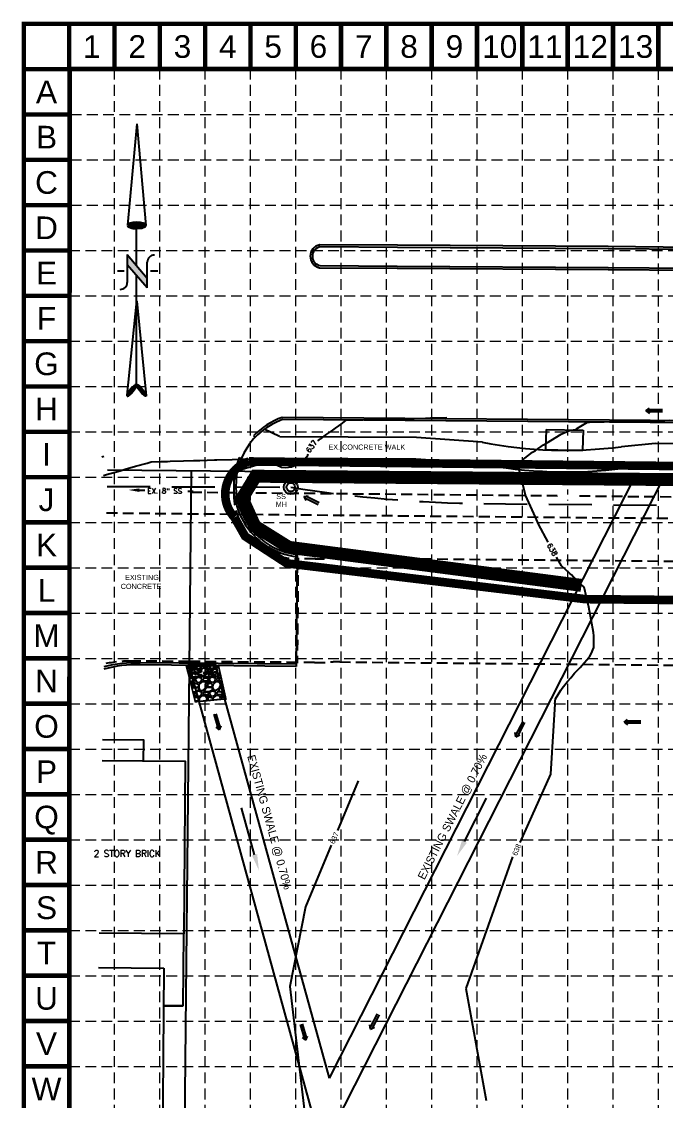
# Model space of a CAD drawing. Header units: feet. Extents: x 5061 to 5734, y 4682 to 5103.
# Drawn here: x 5060.7 to 5209.9, y 4853.1 to 5103 of the extents above; entities that cross this region are included whole.
import ezdxf
from ezdxf.enums import TextEntityAlignment as Align

# ---------------------------------------------------------------- set-up
doc = ezdxf.new("R2010")
doc.units = ezdxf.units.FT
doc.header["$LTSCALE"] = 20
doc.header["$MEASUREMENT"] = 0
for name, pattern in [('ACAD_ISO02W100', [15, 12, -3]), ('DASHDOT2', [0.5, 0.25, -0.125, 0, -0.125]), ('DASHED', [0.75, 0.5, -0.25]), ('HIDDEN', [0.1875, 0.125, -0.0625]), ('PHANTOM', [1.4375, 1, -0.0625, 0.125, -0.0625, 0.125, -0.0625])]:
    doc.linetypes.add(name, pattern=pattern)
for name, color, linetype in [('BASE', 7, 'Continuous'), ('E-BLDG', 5, 'Continuous'), ('E-BLDG-TXT', 3, 'Continuous'), ('E-BOUNDARY', 4, 'PHANTOM'), ('E-ESMT', 2, 'HIDDEN'), ('E-FENCE', 1, 'Continuous'), ('E-PVMT', 2, 'Continuous'), ('E-SANI', 14, 'DASHED'), ('EC', 35, 'Continuous'), ('GRID', 254, 'HIDDEN'), ('LEGEND', 7, 'Continuous'), ('LIMITS OF DISTURBANCE', 1, 'HIDDEN'), ('NARROW', 7, 'Continuous'), ('P-EROSION', 4, 'DASHDOT2'), ('P-ESMT', 2, 'HIDDEN'), ('P-FLOW-ARROWS', 250, 'Continuous'), ('P-SANI', 14, 'DASHED'), ('P-UTIL', 2, 'Continuous'), ('PC', 35, 'Continuous')]:
    doc.layers.add(name, color=color, linetype=linetype)
doc.styles.add('Bldg-Txt-.20', font='simplex.shx', dxfattribs={"height": 0.3125})
doc.styles.add('Contour-Txt', font='simplex.shx')
doc.styles.add('Imp-Txt-.20', font='simplex.shx', dxfattribs={"height": 0.25})
doc.styles.get("Standard").update_dxf_attribs({"font": 'ARIAL.TTF'})
doc.styles.add('TEXTM', font='arch-1.shx')
doc.styles.add('TEXTS', font='arch-1.shx')

# ---------------------------------------------------------------- blocks, each defined once
blk = doc.blocks.new('df')
for p, q in [((0.001, 0.013), (0.177, 0.013)), ((0.194, 0.001), (0.153, 0.031)), ((0.194, 0.001), (0.153, -0.029)), ((0.001, -0.012), (0.177, -0.012))]:
    blk.add_line(p, q)
blk = doc.blocks.new('North Arrow')
at = {"layer": 'NARROW'}
for p, q in [((32.43, 3.06), (32.43, 4.63)), ((0, 0), (22.36, 2)), ((0, 0), (22.33, -2.02)), ((28.77, -2.09), (34.02, 2.32)), ((36.18, 2.33), (30.46, 2.33)), ((36.16, 2.32), (31.04, -2.09)), ((39.1, 0.01), (59.96, 2.11)), ((31.2, -0.05), (21.66, -0.05)), ((21.66, -0.05), (21.66, -0.05)), ((28.77, -2.09), (34.95, -2.09)), ((57.45, -0.05), (33.41, -0.05)), ((59.83, -2.14), (39.04, -0.01)), ((57.69, -0.03), (57.77, -0.01)), ((57.77, -0.05), (57.69, -0.03)), ((32.43, -4.26), (32.43, -2.8))]:
    blk.add_line(p, q, dxfattribs=at)
blk.add_lwpolyline([(22.36, -2.03), (22.59, -1.93, 0.091577), (22.87, -1.44, 0.048306), (23.03, -0.75), (23.07, -0.01), (23.01, 0.82, 0.048306), (22.87, 1.42, 0.091577), (22.59, 1.91), (22.36, 2.01), (22.14, 1.91, 0.091577), (21.86, 1.42, 0.048306), (21.72, 0.82), (21.66, -0.01), (21.72, -0.83, 0.048306), (21.86, -1.44, 0.091577), (22.14, -1.93)], format="xyb", close=True, dxfattribs=at)
for points in [[(57.46, -0.03), (57.44, 0.08, -0.066818), (57.67, 0.47, -0.03073), (58.01, 0.84), (58.52, 1.29), (59.07, 1.7, -0.03073), (59.5, 1.95, -0.066818), (59.93, 2.1), (60.04, 2.06)], [(60.04, 2.06), (60.05, 1.95, -0.066818), (59.82, 1.56, -0.03073), (59.43, 1.14), (58.97, 0.74), (58.42, 0.33, -0.03073), (57.99, 0.08, -0.036692), (57.76, -0.02)], [(57.46, -0.04), (57.44, -0.15, 0.066818), (57.67, -0.54, 0.03073), (58.01, -0.9), (58.52, -1.36), (59.07, -1.77, 0.03073), (59.5, -2.02, 0.066818), (59.93, -2.17), (60.04, -2.13)], [(60.04, -2.13), (60.05, -2.01, 0.066818), (59.82, -1.63, 0.03073), (59.43, -1.2), (58.97, -0.8), (58.42, -0.4, 0.03073), (57.99, -0.15, 0.036692), (57.76, -0.05)]]:
    blk.add_lwpolyline(points, format="xyb", dxfattribs=at)
for centre, start, end in [((30.46, 3.86), 178.8769, 270), ((34.95, -3.62), 358.8769, 90)]:
    blk.add_arc(centre, 1.53, start, end, dxfattribs=at)
for points in [[(23.03, -0.76), (21.67, -0.05), (23.07, -0.05), (21.72, 0.82)], [(23.07, -0.05), (21.72, 0.82), (23.02, 0.75), (21.85, 1.42)], [(23.02, 0.75), (21.85, 1.42), (22.87, 1.44), (22.14, 1.91)], [(22.87, 1.44), (22.14, 1.91), (22.59, 1.91), (22.36, 2)], [(31.05, -2.09), (36.15, 2.36), (28.75, -2.06), (34.01, 2.36)], [(57.44, 0.08), (57.7, -0.01), (57.5, 0.21), (57.77, -0.01)], [(57.45, -0.04), (57.69, -0.02), (57.44, 0.08), (57.7, -0.01)], [(57.5, 0.21), (57.77, -0.01), (57.6, 0.39), (57.94, 0.06)], [(57.6, 0.39), (57.94, 0.06), (57.68, 0.5), (58.07, 0.13)], [(57.68, 0.5), (58.07, 0.13), (57.84, 0.66), (58.29, 0.26)], [(57.84, 0.66), (58.29, 0.26), (58.03, 0.86), (58.52, 0.41)], [(58.03, 0.86), (58.52, 0.41), (58.26, 1.07), (58.73, 0.57)], [(58.26, 1.07), (58.73, 0.57), (58.52, 1.3), (59.05, 0.81)], [(58.52, 1.3), (59.05, 0.81), (58.7, 1.42), (59.26, 0.99)], [(59.26, 1), (58.69, 1.42), (59.45, 1.15), (59, 1.65)], [(59.45, 1.15), (59, 1.65), (59.62, 1.34), (59.28, 1.82)], [(59.62, 1.34), (59.28, 1.82), (59.81, 1.55), (59.49, 1.95)], [(59.81, 1.55), (59.49, 1.95), (59.93, 1.73), (59.69, 2.04)], [(59.93, 1.73), (59.69, 2.04), (60.05, 1.94), (59.93, 2.1)], [(60.05, 1.94), (59.93, 2.1), (60.04, 2.06)], [(22.87, -1.44), (21.72, -0.87), (23.03, -0.76), (21.67, -0.05)], [(22.58, -1.93), (21.86, -1.45), (22.87, -1.44), (21.72, -0.87)], [(22.36, -2.01), (22.14, -1.93), (22.58, -1.93), (21.86, -1.45)], [(57.44, -0.14), (57.69, -0.02), (57.45, -0.04), (57.69, -0.02)], [(57.46, -0.19), (57.7, -0.03), (57.44, -0.14), (57.69, -0.02)], [(57.53, -0.33), (57.76, -0.05), (57.46, -0.19), (57.7, -0.03)], [(57.63, -0.48), (57.9, -0.1), (57.53, -0.33), (57.76, -0.05)], [(57.78, -0.66), (58.09, -0.2), (57.63, -0.48), (57.9, -0.1)], [(57.97, -0.87), (58.34, -0.35), (57.78, -0.66), (58.09, -0.2)], [(58.24, -1.11), (58.61, -0.54), (57.97, -0.87), (58.34, -0.35)], [(58.61, -1.43), (58.93, -0.77), (58.24, -1.11), (58.61, -0.54)], [(58.91, -1.64), (59.2, -1), (58.61, -1.43), (58.93, -0.77)], [(59.12, -1.79), (59.57, -1.36), (58.92, -1.65), (59.2, -1.01)], [(59.35, -1.93), (59.81, -1.62), (59.12, -1.79), (59.57, -1.36)], [(59.54, -1.32), (59.41, -1.18), (59.21, -1.01)], [(59.58, -2.05), (59.93, -1.79), (59.35, -1.93), (59.81, -1.62)], [(59.78, -2.13), (60.05, -2.01), (59.58, -2.05), (59.93, -1.79)], [(59.92, -2.17), (60.04, -2.13), (59.78, -2.13), (60.05, -2.01)]]:
    blk.add_solid(points, dxfattribs=at)

msp = doc.modelspace()

# ---------------------------------------------------------------- hatches: boundary and pattern name
at = {"layer": 'LEGEND', "linetype": 'ACAD_ISO02W100'}
h = msp.add_hatch(dxfattribs=at)
h.set_pattern_fill('GRAVEL', color=240, scale=3.199581, angle=0.6743, style=0)
h.set_pattern_definition([(228.68711, (4872.42775, 4781.46945), (-25.25597453, -29.09547906), [0.43046, -42.6155]), (185.644014, (4872.14357, 4781.14613), (38.35466168, 3.651191775), [0.73868, -73.129383]), (133.184714, (4871.40848, 4781.07348), (32.40776992, -34.81643157), [0.520853, -51.56455]), (267.948014, (4870.17014, 4780.25896), (2.446246446, 64.02484413), [0.672674, -66.594665]), (293.508014, (4870.14605, 4779.58671), (-16.44868877, 38.20402609), [0.65961, -65.301442]), (357.948014, (4870.40916, 4778.98185), (-64.024844134, 2.446246446), [0.672674, -66.594665]), (38.368514, (4871.0814, 4778.95776), (-41.215146167, -32.483078886), [0.889576, -88.067984]), (72.929614, (4871.77886, 4779.50994), (21.56714025, 70.649480586), [0.839852, -83.14534]), (122.103914, (4872.02539, 4780.31279), (-26.08441663, 41.29041614), [0.674952, -66.820283]), (175.91071, (4871.66668, 4780.88453), (35.2306113, -2.78512717), [0.77056, -37.757497]), (223.071714, (4870.89808, 4780.93948), (-37.978131694, -35.644788657), [0.996503, -98.65388]), (139.48841, (4873.33788, 4780.26424), (-22.6214553, 18.93256272), [0.34012, -33.67189]), (172.143514, (4873.0793, 4780.48518), (41.66697725, -5.90922906), [0.647074, -64.060446]), (225.6743, (4872.4383, 4780.5736), (0.037655, -3.19936), [0.452488, -4.0724]), (203.87291, (4872.20982, 4780.95492), (15.92148615, 6.5869981), [0.243674, -24.12361]), (292.47571, (4871.987, 4780.8563), (-3.3123242, 9.5604241), [0.344604, -16.885667]), (31.63811, (4872.11874, 4780.5379), (9.5227618, 6.5116917), [0.5597, -18.096904]), (162.2394, (4872.5953, 4780.8315), (6.436375, -3.1240443), [0.404718, -9.713246]), (17.063814, (4870.13137, 4780.83446), (31.88063644, 9.97460512), [0.566966, -56.129754]), (71.020514, (4870.67338, 4781.00083), (-12.38321726, -35.34358028), [0.475653, -47.08954]), (293.87291, (4872.5877, 4781.47134), (-6.5869981, 15.92148615), [0.487344, -23.87994]), (344.284814, (4872.78495, 4781.02569), (-32.10656596, 9.22150473), [0.566966, -56.129754]), (340.11831, (4870.1547, 4778.85086), (-16.07211285, 6.2104309), [0.546744, -26.79049]), (295.44941, (4870.66887, 4778.66493), (-16.41097734, 35.00468977), [0.45811, -45.352918]), (67.47571, (4872.65737, 4778.27235), (6.210448, 16.0721063), [0.487344, -23.87994]), (18.028314, (4872.84406, 4778.72252), (-41.44105904, -13.2869353), [0.53635, -53.098403]), (70.11831, (4871.0897, 4778.2539), (-6.2104309, -16.07211285), [0.273372, -27.06386]), (101.98421, (4872.4654, 4778.2701), (-3.3499719, 12.7597852), [0.163147, -16.151578]), (166.6381, (4872.4315, 4778.4297), (9.635735, -3.0863881), [0.65961, -12.5326]), (186.683314, (4871.78978, 4778.58212), (31.95593838, 3.57590733), [0.61128, -60.51663]), (304.3644, (4872.1221, 4780.2499), (-3.2746737, 6.3610624), [0.46145, -11.074803]), (353.831514, (4872.38259, 4779.86902), (54.464418373, -5.75860926), [0.805635, -79.757757]), (61.61971, (4873.18356, 4779.78245), (-12.53385266, -22.5461372), [0.329416, -32.612286]), (90.6743, (4873.34, 4780.0723), (-3.237014, 3.161704), [0.191975, -3.007606]), (120.93071, (4871.72466, 4778.67735), (13.06100648, -22.24490392), [0.4445, -44.0055]), (48.68711, (4871.49618, 4779.05864), (25.25597453, 29.09547906), [0.860918, -42.185042]), (0.6743, (4872.0645, 4779.7053), (3.161704, 3.237014), [0.83189, -2.36769]), (325.979114, (4872.89637, 4779.71508), (-32.2571612, 22.01899357), [0.5059, -50.083918]), (254.72891, (4873.31568, 4779.43203), (-3.048739, -12.8350931), [0.465865, -22.827436]), (208.320314, (4873.19298, 4778.98262), (-60.4112651, -32.70906389), [0.75851, -75.092483]), (176.100414, (4872.52525, 4778.62278), (-41.629329015, 2.70982762), [0.802452, -79.442633])])
h.paths.add_polyline_path([(5100.97, 4945.47), (5108.04, 4946.16), (5106.32, 4953.87), (5098.9, 4953.66)])

# ---------------------------------------------------------------- linework, layer by layer
at = {"layer": 'BASE', "const_width": 1.05}
for points in [[(5071.73, 5092.02), (5071.73, 5102.52)], [(5082.23, 5092.02), (5082.23, 5102.52)], [(5092.73, 5092.02), (5092.73, 5102.52)], [(5103.23, 5092.02), (5103.23, 5102.52)], [(5113.73, 5092.02), (5113.73, 5102.52)], [(5124.23, 5092.02), (5124.23, 5102.52)], [(5134.73, 5092.02), (5134.73, 5102.52)], [(5145.23, 5092.02), (5145.23, 5102.52)], [(5155.73, 5092.02), (5155.73, 5102.52)], [(5166.23, 5092.02), (5166.23, 5102.52)], [(5176.73, 5092.02), (5176.73, 5102.52)], [(5187.23, 5092.02), (5187.23, 5102.52)], [(5197.73, 5092.02), (5197.73, 5102.52)], [(5208.23, 5092.02), (5208.23, 5102.52)], [(5071.73, 5092.02), (5061.23, 5092.02)], [(5071.73, 5081.52), (5061.23, 5081.52)], [(5071.73, 5071.02), (5061.23, 5071.02)], [(5071.73, 5060.52), (5061.23, 5060.52)], [(5071.73, 5050.02), (5061.23, 5050.02)], [(5071.73, 5039.52), (5061.23, 5039.52)], [(5071.73, 5029.02), (5061.23, 5029.02)], [(5071.73, 5018.52), (5061.23, 5018.52)], [(5071.73, 5008.02), (5061.23, 5008.02)], [(5071.73, 4997.52), (5061.23, 4997.52)], [(5071.73, 4987.02), (5071.73, 4997.52)], [(5071.73, 4987.02), (5061.23, 4987.02)], [(5071.73, 4976.52), (5061.23, 4976.52)], [(5071.73, 4966.02), (5061.23, 4966.02)], [(5071.73, 4955.52), (5061.23, 4955.52)], [(5071.73, 4945.02), (5061.23, 4945.02)], [(5071.73, 4934.52), (5061.23, 4934.52)], [(5071.73, 4924.02), (5061.23, 4924.02)], [(5071.73, 4913.52), (5061.23, 4913.52)], [(5071.73, 4903.02), (5061.23, 4903.02)], [(5071.73, 4892.52), (5061.23, 4892.52)], [(5071.73, 4882.02), (5061.23, 4882.02)], [(5071.73, 4871.52), (5061.23, 4871.52)], [(5071.73, 4861.02), (5061.23, 4861.02)]]:
    msp.add_lwpolyline(points, dxfattribs=at)
at = {"layer": 'E-BLDG', "color": 253}
for points, elevation in [([(5079.38, 4931.87), (5098.59, 4931.72), (5098.27, 4891.72)], 637.39), ([(5098.27, 4891.72), (5078.67, 4891.88)], 637.39), ([(5093.7, 4883.76), (5092.97, 4792.16), (5076.9, 4792.29)], 636.53), ([(5078.53, 4883.88), (5093.7, 4883.76)], 636.53)]:
    msp.add_lwpolyline(points, dxfattribs=dict(at, elevation=elevation))
at = {"layer": 'E-BOUNDARY', "color": 7, "linetype": 'Continuous'}
for p, q in [((5080.58, 4999.22), (5395.92, 4996.19)), ((5100, 4999.04), (5098.01, 4801.99))]:
    msp.add_line(p, q, dxfattribs=at)
at = {"layer": 'E-ESMT', "color": 253}
for p, q in [((5109.86, 4998.94), (5109.89, 4993.5)), ((5080.41, 4989.23), (5684.55, 4983.41)), ((5124.77, 4978.59), (5124.56, 4954.59)), ((5099.55, 4954.8), (5086.46, 4954.91)), ((5124.56, 4954.59), (5099.55, 4954.8))]:
    msp.add_line(p, q, dxfattribs=at)
for centre, radius, start, end in [((5124.89, 4993.59), 15, 180.3147, 269.5081), ((5086.2, 4924.91), 30, 89.5081, 102.3558)]:
    msp.add_arc(centre, radius, start, end, dxfattribs=at)
at = {"layer": 'E-FENCE', "color": 7}
for p, q in [((5098.14, 4875.04), (5098.27, 4891.72)), ((5098.14, 4875.04, 637.77), (5098.27, 4891.72, 637.39)), ((5093.63, 4875.07), (5098.14, 4875.04)), ((5098.14, 4875.04, 637.77), (5093.63, 4875.07, 636.53))]:
    msp.add_line(p, q, dxfattribs=at)
at = {"layer": 'E-PVMT', "color": 7}
for p, q in [((5297.87, 5009.94), (5121.11, 5011.33)), ((5120.46, 5006.94), (5116.94, 5008.6)), ((5297.87, 5009.44), (5121.19, 5010.83)), ((5182.23, 5008.57, 638.22), (5182.12, 5003.93, 638.22)), ((5182.23, 5008.57, 638.22), (5190.8, 5008.36, 638.32)), ((5114.43, 5007.05), (5114.79, 5006.71)), ((5152.22, 5006.69), (5120.55, 5006.85)), ((5167.46, 5005.63), (5152.22, 5006.69)), ((5190.8, 5008.36, 638.32), (5190.69, 5003.71, 638.32)), ((5182.12, 5003.93, 638.22), (5190.69, 5003.71, 638.32)), ((5199.73, 5004.58), (5207.48, 5005.39)), ((5207.48, 5005.39), (5406.29, 5003.99)), ((5079.29, 5002.21), (5079.76, 5002.37)), ((5120.53, 5001.85), (5110.71, 4999)), ((5111.15, 5002.03), (5111.61, 5001.84)), ((5152.04, 5001.69), (5120.53, 5001.85)), ((5166.79, 5000.66), (5152.04, 5001.69)), ((5200.25, 4999.61), (5207.73, 5000.39)), ((5207.73, 5000.39), (5406.26, 4998.99)), ((5124.54, 4979.56), (5124.35, 4953.66)), ((5124.35, 4954.16), (5088.18, 4954.51)), ((5124.35, 4953.66), (5088.18, 4954.01))]:
    msp.add_line(p, q, dxfattribs=at)
for points in [[(5336.32, 5059.64, 0.021456), (5301.03, 5058.56), (5274.42, 5054.89, -0.04035), (5215.72, 5050.72), (5196.62, 5050.91), (5147.78, 5051.22), (5129.78, 5051.33, 0.823697), (5129.75, 5046.03), (5147.75, 5045.92), (5147.75, 5045.92)], [(5336.32, 5059.14, 0.021454), (5301.09, 5058.06), (5274.49, 5054.39, -0.040348), (5215.72, 5050.22), (5196.62, 5050.41), (5147.78, 5050.72), (5129.83, 5050.83, 0.80634), (5129.81, 5046.53), (5147.75, 5046.42)], [(5147.75, 5046.42), (5196.58, 5046.11), (5215.68, 5045.93, 0.040325), (5275.11, 5050.14, -0.037715), (5336.37, 5054.8, -0.037715)], [(5147.75, 5045.92), (5196.58, 5045.61), (5215.67, 5045.43, 0.040325), (5275.18, 5049.64, -0.037718), (5336.38, 5054.3, -0.037718)]]:
    msp.add_lwpolyline(points, format="xyb", dxfattribs=at)
msp.add_lwpolyline([(5088.98, 4931.58), (5089.03, 4936.58), (5079.47, 4936.68)], dxfattribs=at)
for centre, radius, start, end in [((5126.49, 4995.59), 16.64, 108.8711, 136.4525), ((5126.49, 4995.59), 16.14, 109.171, 263.0586), ((5186.72, 5102.07), 98.35, 258.7026, 277.5194), ((5126.49, 4995.59), 16.64, 157.206, 263.0586), ((5186.72, 5102.07), 103.35, 258.8813, 277.5194), ((5087.22, 4925.64), 28.39, 88.0947, 105.231), ((5087.22, 4925.64), 28.89, 88.0947, 104.9421)]:
    msp.add_arc(centre, radius, start, end, dxfattribs=at)
at = {"layer": 'E-SANI'}
msp.add_line((5080.51, 4995.36), (5123.07, 4995.18), dxfattribs=at)
at = {"layer": 'E-SANI', "color": 7}
for p, q in [((5087.99, 4994.49), (5089.27, 4994.47)), ((5099.23, 4994.28), (5100.46, 4994.26))]:
    msp.add_line(p, q, dxfattribs=at)
msp.add_solid([(5087.98, 4994.08), (5085.49, 4994.54), (5088, 4994.91)], dxfattribs=at)
at = {"layer": 'EC', "color": 35}
for p, q in [((5143.81, 5010.91, 637), (5146.27, 5010.98, 637)), ((5146.27, 5010.98, 637), (5147.75, 5011.02, 637)), ((5147.75, 5011.02, 637), (5148.96, 5011.05, 637)), ((5148.96, 5011.05, 637), (5151.52, 5011.12, 637)), ((5151.52, 5011.12, 637), (5151.64, 5011.12, 637)), ((5151.64, 5011.12, 637), (5151.7, 5011.12, 637)), ((5151.7, 5011.12, 637), (5154.25, 5011.19, 637)), ((5154.25, 5011.19, 637), (5155.47, 5011.23, 637)), ((5155.47, 5011.23, 637), (5156.86, 5011.26, 637)), ((5156.86, 5011.26, 637), (5159.25, 5011.33, 637)), ((5132.8, 5008.41, 637), (5133.46, 5008.87, 637)), ((5133.46, 5008.87, 637), (5134.2, 5009.4, 637)), ((5134.2, 5009.4, 637), (5134.73, 5009.77, 637)), ((5134.73, 5009.77, 637), (5135.41, 5010.35, 637)), ((5135.41, 5010.35, 637), (5135.91, 5010.7, 637)), ((5135.91, 5010.7, 637), (5138.22, 5010.76, 637)), ((5138.22, 5010.76, 637), (5139.86, 5010.8, 637)), ((5139.86, 5010.8, 637), (5140.9, 5010.83, 637)), ((5140.9, 5010.83, 637), (5143.13, 5010.89, 637)), ((5143.13, 5010.89, 637), (5143.59, 5010.9, 637)), ((5143.59, 5010.9, 637), (5143.81, 5010.91, 637)), ((5187.95, 5008.39, 638), (5189.03, 5008.55, 638)), ((5189.03, 5008.55, 638), (5189.13, 5008.55, 638)), ((5189.13, 5008.55, 638), (5189.29, 5008.67, 638)), ((5189.29, 5008.67, 638), (5189.91, 5009.05, 638)), ((5189.91, 5009.05, 638), (5191.79, 5010.26, 638)), ((5191.79, 5010.26, 638), (5192.27, 5010.28, 638)), ((5192.27, 5010.28, 638), (5193.28, 5010.3, 638)), ((5193.28, 5010.3, 638), (5194.92, 5010.34, 638)), ((5194.92, 5010.34, 638), (5195.7, 5010.36, 638)), ((5195.7, 5010.36, 638), (5197.57, 5010.4, 638)), ((5197.57, 5010.4, 638), (5199.61, 5010.45, 638)), ((5199.61, 5010.45, 638), (5200.22, 5010.47, 638)), ((5200.22, 5010.47, 638), (5201.51, 5010.5, 638)), ((5201.51, 5010.5, 638), (5202.87, 5010.53, 638)), ((5202.87, 5010.53, 638), (5203.52, 5010.55, 638)), ((5203.52, 5010.55, 638), (5205.52, 5010.6, 638)), ((5205.52, 5010.6, 638), (5207.47, 5010.63, 638)), ((5207.47, 5010.63, 638), (5208.2, 5010.64, 638)), ((5208.2, 5010.64, 638), (5209.7, 5010.67, 638)), ((5209.7, 5010.67, 638), (5210.89, 5010.69, 638)), ((5129.38, 5005.93, 637), (5129.98, 5006.39, 637)), ((5129.98, 5006.39, 637), (5130.03, 5006.43, 637)), ((5130.03, 5006.43, 637), (5130.11, 5006.48, 637)), ((5130.11, 5006.48, 637), (5131.4, 5007.43, 637)), ((5131.4, 5007.43, 637), (5132.36, 5008.1, 637)), ((5132.36, 5008.1, 637), (5132.8, 5008.41, 637)), ((5182.73, 5005.61, 638), (5184.3, 5006.61, 638)), ((5184.3, 5006.61, 638), (5185.72, 5007.49, 638)), ((5185.72, 5007.49, 638), (5186.41, 5007.76, 638)), ((5186.41, 5007.76, 638), (5187.66, 5008.29, 638)), ((5187.66, 5008.29, 638), (5187.83, 5008.38, 638)), ((5187.83, 5008.38, 638), (5187.95, 5008.39, 638)), ((5179.11, 5003.31, 638), (5179.75, 5003.71, 638)), ((5179.75, 5003.71, 638), (5181.66, 5004.96, 638)), ((5181.66, 5004.96, 638), (5182.73, 5005.61, 638)), ((5089.8, 5000.78, 637), (5090.73, 5001.04, 637)), ((5090.73, 5001.04, 637), (5093.01, 5001.11, 637)), ((5093.01, 5001.11, 637), (5094.49, 5001.16, 637)), ((5094.49, 5001.16, 637), (5095.13, 5001.18, 637)), ((5095.13, 5001.18, 637), (5098.24, 5001.28, 637)), ((5098.24, 5001.28, 637), (5100.52, 5001.35, 637)), ((5100.52, 5001.35, 637), (5102, 5001.39, 637)), ((5102, 5001.39, 637), (5105.4, 5001.5, 637)), ((5105.4, 5001.5, 637), (5105.76, 5001.51, 637)), ((5105.76, 5001.51, 637), (5105.92, 5001.52, 637)), ((5105.92, 5001.52, 637), (5109.52, 5001.63, 637)), ((5109.52, 5001.63, 637), (5111.31, 5001.68, 637)), ((5111.31, 5001.68, 637), (5112.05, 5001.68, 637)), ((5112.05, 5001.68, 637), (5112.84, 5001.66, 637)), ((5112.84, 5001.66, 637), (5113.57, 5001.66, 637)), ((5113.57, 5001.66, 637), (5114.36, 5001.63, 637)), ((5114.36, 5001.63, 637), (5115.06, 5001.64, 637)), ((5115.06, 5001.64, 637), (5115.88, 5001.6, 637)), ((5115.88, 5001.6, 637), (5116.51, 5001.6, 637)), ((5116.51, 5001.6, 637), (5117.4, 5001.54, 637)), ((5117.4, 5001.54, 637), (5117.86, 5001.53, 637)), ((5117.86, 5001.53, 637), (5118.7, 5001.38, 637)), ((5118.7, 5001.38, 637), (5118.84, 5001.36, 637)), ((5118.84, 5001.36, 637), (5118.86, 5001.31, 637)), ((5118.86, 5001.31, 637), (5118.92, 5001.23, 637)), ((5118.92, 5001.23, 637), (5119.75, 5000.39, 637)), ((5125.43, 5000.92, 637), (5126.51, 5001.79, 637)), ((5126.51, 5001.79, 637), (5126.75, 5002.1, 637)), ((5126.75, 5002.1, 637), (5127.04, 5002.63, 637)), ((5127.04, 5002.63, 637), (5127.1, 5002.82, 637)), ((5127.1, 5002.82, 637), (5127.1, 5002.82, 637)), ((5175.84, 4999.82, 638), (5176.85, 5001.45, 638)), ((5176.85, 5001.45, 638), (5176.94, 5001.61, 638)), ((5176.94, 5001.61, 638), (5177.29, 5001.88, 638)), ((5177.29, 5001.88, 638), (5179.11, 5003.31, 638)), ((5080.4, 4998.12, 637), (5083.51, 4999, 637)), ((5083.51, 4999, 637), (5084.74, 4999.35, 637)), ((5084.74, 4999.35, 637), (5087.12, 5000.02, 637)), ((5087.12, 5000.02, 637), (5089.8, 5000.78, 637)), ((5119.75, 5000.39, 637), (5120.9, 4999.79, 637)), ((5120.9, 4999.79, 637), (5121.95, 4999.77, 637)), ((5121.95, 4999.77, 637), (5123.25, 4999.88, 637)), ((5123.25, 4999.88, 637), (5124.69, 5000.55, 637)), ((5124.69, 5000.55, 637), (5125.43, 5000.92, 637)), ((5176.89, 4995.6, 638), (5175.84, 4999.82, 638)), ((5079.69, 4997.92, 637), (5079.89, 4997.98, 637)), ((5079.89, 4997.98, 637), (5080.4, 4998.12, 637)), ((5177.43, 4993.3, 638), (5176.89, 4995.6, 638)), ((5179.76, 4988.24, 638), (5177.43, 4993.3, 638)), ((5180.48, 4986.64, 638), (5179.76, 4988.24, 638)), ((5182.67, 4982.43, 638), (5180.48, 4986.64, 638)), ((5185.81, 4976.99, 638), (5184.66, 4979, 638)), ((5186.64, 4976.22, 638), (5185.81, 4976.99, 638)), ((5187.74, 4975.18, 638), (5186.64, 4976.22, 638)), ((5188.13, 4974.87, 638), (5187.74, 4975.18, 638)), ((5189.13, 4973.69, 638), (5188.13, 4974.87, 638)), ((5189.47, 4973.18, 638), (5189.13, 4973.69, 638)), ((5190.27, 4972.72, 638), (5189.47, 4973.18, 638)), ((5190.41, 4972.56, 638), (5190.27, 4972.72, 638)), ((5191.01, 4971.99, 638), (5190.41, 4972.56, 638)), ((5192.13, 4967.38, 638), (5191.01, 4971.99, 638)), ((5193.18, 4961.53, 638), (5192.13, 4967.38, 638)), ((5193.27, 4960.78, 638), (5193.18, 4961.53, 638)), ((5193.27, 4960.61, 638), (5193.27, 4960.78, 638)), ((5193.31, 4958.21, 638), (5193.27, 4960.61, 638)), ((5192.28, 4955.89, 638), (5192.64, 4956.58, 638)), ((5192.64, 4956.58, 638), (5193.3, 4958.01, 638)), ((5193.3, 4958.01, 638), (5193.31, 4958.21, 638)), ((5190.16, 4953.39, 638), (5190.58, 4953.97, 638)), ((5190.58, 4953.97, 638), (5192.23, 4955.79, 638)), ((5192.23, 4955.79, 638), (5192.28, 4955.89, 638)), ((5187.16, 4950.15, 638), (5187.97, 4951, 638)), ((5187.97, 4951, 638), (5188.83, 4952.07, 638)), ((5188.83, 4952.07, 638), (5190.16, 4953.39, 638)), ((5185.67, 4948.17, 638), (5185.99, 4948.6, 638)), ((5185.99, 4948.6, 638), (5187.16, 4950.15, 638)), ((5184.23, 4945.01, 638), (5184.4, 4946.19, 638)), ((5184.4, 4946.19, 638), (5185.67, 4948.17, 638)), ((5184.23, 4945.01, 638), (5183.26, 4928.69, 638)), ((5183.26, 4928.69, 638), (5176.16, 4912.87, 638)), ((5138.72, 4927.17, 637), (5133.87, 4915.62, 637)), ((5132.44, 4912.22, 637), (5126.45, 4897.95, 637)), ((5174.47, 4909.58, 638), (5163.63, 4879.05, 638)), ((5126.45, 4897.95, 637), (5122.88, 4879.48, 637)), ((5122.88, 4879.48, 637), (5126.67, 4847.06, 637)), ((5163.63, 4879.05, 638), (5168.37, 4853.1, 638))]:
    msp.add_line(p, q, dxfattribs=at)
at = {"layer": 'EC', "color": 5}
for p, q in [((5128.02, 4850.37), (5099.44, 4954.26)), ((5100.27, 4951.25), (5099.44, 4954.26)), ((5099.44, 4954.26), (5105.54, 4954.2)), ((5100.27, 4951.25), (5099.44, 4954.26)), ((5099.44, 4954.26), (5105.54, 4954.2)), ((5099.51, 4954.05), (5099.63, 4954.26)), ((5099.51, 4954.05), (5099.63, 4954.26)), ((5099.7, 4953.73), (5099.51, 4954.05)), ((5099.7, 4953.73), (5099.51, 4954.05)), ((5099.7, 4953.73), (5100.07, 4953.73)), ((5099.7, 4953.73), (5100.07, 4953.73)), ((5100.07, 4953.73), (5100.26, 4954.05)), ((5100.07, 4953.73), (5100.26, 4954.05)), ((5100.26, 4954.05), (5100.14, 4954.26)), ((5100.26, 4954.05), (5100.14, 4954.26)), ((5100.63, 4953.4), (5100.82, 4953.73)), ((5100.63, 4953.4), (5100.82, 4953.73)), ((5100.82, 4953.73), (5101.2, 4953.73)), ((5100.82, 4953.73), (5101.2, 4953.73)), ((5101.38, 4953.4), (5101.2, 4953.73)), ((5101.38, 4953.4), (5101.2, 4953.73)), ((5101.76, 4954.05), (5101.87, 4954.24)), ((5101.76, 4954.05), (5101.87, 4954.24)), ((5101.95, 4953.73), (5101.76, 4954.05)), ((5101.95, 4953.73), (5101.76, 4954.05)), ((5101.95, 4953.73), (5102.32, 4953.73)), ((5101.95, 4953.73), (5102.32, 4953.73)), ((5102.32, 4953.73), (5102.51, 4954.05)), ((5102.32, 4953.73), (5102.51, 4954.05)), ((5102.51, 4954.05), (5102.4, 4954.23)), ((5102.51, 4954.05), (5102.4, 4954.23)), ((5102.88, 4953.4), (5103.07, 4953.73)), ((5102.88, 4953.4), (5103.07, 4953.73)), ((5103.07, 4953.73), (5103.45, 4953.73)), ((5103.07, 4953.73), (5103.45, 4953.73)), ((5103.63, 4953.4), (5103.45, 4953.73)), ((5103.63, 4953.4), (5103.45, 4953.73)), ((5104.01, 4954.05), (5104.1, 4954.22)), ((5104.01, 4954.05), (5104.1, 4954.22)), ((5104.2, 4953.73), (5104.01, 4954.05)), ((5104.2, 4953.73), (5104.01, 4954.05)), ((5104.2, 4953.73), (5104.57, 4953.73)), ((5104.2, 4953.73), (5104.57, 4953.73)), ((5104.57, 4953.73), (5104.76, 4954.05)), ((5104.57, 4953.73), (5104.76, 4954.05)), ((5104.76, 4954.05), (5104.67, 4954.21)), ((5104.76, 4954.05), (5104.67, 4954.21)), ((5105.13, 4953.4), (5105.32, 4953.73)), ((5105.13, 4953.4), (5105.32, 4953.73)), ((5105.32, 4953.73), (5105.67, 4953.73)), ((5105.32, 4953.73), (5105.67, 4953.73)), ((5132.06, 4858.3), (5105.54, 4954.2)), ((5105.54, 4954.2), (5106.37, 4951.2)), ((5105.54, 4954.2), (5106.37, 4951.2)), ((5099.77, 4953.08), (5100.07, 4953.08)), ((5099.77, 4953.08), (5100.07, 4953.08)), ((5099.95, 4952.43), (5100.07, 4952.43)), ((5099.95, 4952.43), (5100.07, 4952.43)), ((5100.26, 4952.76), (5100.07, 4953.08)), ((5100.26, 4952.76), (5100.07, 4953.08)), ((5100.07, 4952.43), (5100.26, 4952.76)), ((5100.07, 4952.43), (5100.26, 4952.76)), ((5100.26, 4951.46), (5100.17, 4951.61)), ((5100.26, 4951.46), (5100.17, 4951.61)), ((5100.23, 4951.4), (5100.26, 4951.46)), ((5100.23, 4951.4), (5100.26, 4951.46)), ((5106.37, 4951.2), (5100.27, 4951.25)), ((5106.37, 4951.2), (5100.27, 4951.25)), ((5100.82, 4953.08), (5100.63, 4953.4)), ((5100.82, 4953.08), (5100.63, 4953.4)), ((5100.63, 4952.11), (5100.82, 4952.43)), ((5100.63, 4952.11), (5100.82, 4952.43)), ((5100.82, 4951.78), (5100.63, 4952.11)), ((5100.82, 4951.78), (5100.63, 4952.11)), ((5100.82, 4953.08), (5101.2, 4953.08)), ((5100.82, 4953.08), (5101.2, 4953.08)), ((5100.82, 4952.43), (5101.2, 4952.43)), ((5100.82, 4952.43), (5101.2, 4952.43)), ((5100.82, 4951.78), (5101.2, 4951.78)), ((5100.82, 4951.78), (5101.2, 4951.78)), ((5101.2, 4953.08), (5101.38, 4953.4)), ((5101.2, 4953.08), (5101.38, 4953.4)), ((5101.38, 4952.11), (5101.2, 4952.43)), ((5101.38, 4952.11), (5101.2, 4952.43)), ((5101.2, 4951.78), (5101.38, 4952.11)), ((5101.2, 4951.78), (5101.38, 4952.11)), ((5101.76, 4952.76), (5101.95, 4953.08)), ((5101.76, 4952.76), (5101.95, 4953.08)), ((5101.95, 4952.43), (5101.76, 4952.76)), ((5101.95, 4952.43), (5101.76, 4952.76)), ((5101.76, 4951.46), (5101.95, 4951.78)), ((5101.76, 4951.46), (5101.95, 4951.78)), ((5101.88, 4951.24), (5101.76, 4951.46)), ((5101.88, 4951.24), (5101.76, 4951.46)), ((5101.95, 4953.08), (5102.32, 4953.08)), ((5101.95, 4953.08), (5102.32, 4953.08)), ((5101.95, 4952.43), (5102.32, 4952.43)), ((5101.95, 4952.43), (5102.32, 4952.43)), ((5101.95, 4951.78), (5102.32, 4951.78)), ((5101.95, 4951.78), (5102.32, 4951.78)), ((5102.51, 4952.76), (5102.32, 4953.08)), ((5102.51, 4952.76), (5102.32, 4953.08)), ((5102.32, 4952.43), (5102.51, 4952.76)), ((5102.32, 4952.43), (5102.51, 4952.76)), ((5102.51, 4951.46), (5102.32, 4951.78)), ((5102.51, 4951.46), (5102.32, 4951.78)), ((5102.38, 4951.23), (5102.51, 4951.46)), ((5102.38, 4951.23), (5102.51, 4951.46)), ((5103.07, 4953.08), (5102.88, 4953.4)), ((5103.07, 4953.08), (5102.88, 4953.4)), ((5102.88, 4952.11), (5103.07, 4952.43)), ((5102.88, 4952.11), (5103.07, 4952.43)), ((5103.07, 4951.78), (5102.88, 4952.11)), ((5103.07, 4951.78), (5102.88, 4952.11)), ((5103.07, 4953.08), (5103.45, 4953.08)), ((5103.07, 4953.08), (5103.45, 4953.08)), ((5103.07, 4952.43), (5103.45, 4952.43)), ((5103.07, 4952.43), (5103.45, 4952.43)), ((5103.07, 4951.78), (5103.45, 4951.78)), ((5103.07, 4951.78), (5103.45, 4951.78)), ((5103.45, 4953.08), (5103.63, 4953.4)), ((5103.45, 4953.08), (5103.63, 4953.4)), ((5103.63, 4952.11), (5103.45, 4952.43)), ((5103.63, 4952.11), (5103.45, 4952.43)), ((5103.45, 4951.78), (5103.63, 4952.11)), ((5103.45, 4951.78), (5103.63, 4952.11)), ((5104.01, 4952.76), (5104.2, 4953.08)), ((5104.01, 4952.76), (5104.2, 4953.08)), ((5104.2, 4952.43), (5104.01, 4952.76)), ((5104.2, 4952.43), (5104.01, 4952.76)), ((5104.01, 4951.46), (5104.2, 4951.78)), ((5104.01, 4951.46), (5104.2, 4951.78)), ((5104.15, 4951.22), (5104.01, 4951.46)), ((5104.15, 4951.22), (5104.01, 4951.46)), ((5104.2, 4953.08), (5104.57, 4953.08)), ((5104.2, 4953.08), (5104.57, 4953.08)), ((5104.2, 4952.43), (5104.57, 4952.43)), ((5104.2, 4952.43), (5104.57, 4952.43)), ((5104.2, 4951.78), (5104.57, 4951.78)), ((5104.2, 4951.78), (5104.57, 4951.78)), ((5104.76, 4952.76), (5104.57, 4953.08)), ((5104.76, 4952.76), (5104.57, 4953.08)), ((5104.57, 4952.43), (5104.76, 4952.76)), ((5104.57, 4952.43), (5104.76, 4952.76)), ((5104.76, 4951.46), (5104.57, 4951.78)), ((5104.76, 4951.46), (5104.57, 4951.78)), ((5104.62, 4951.21), (5104.76, 4951.46)), ((5104.62, 4951.21), (5104.76, 4951.46)), ((5105.32, 4953.08), (5105.13, 4953.4)), ((5105.32, 4953.08), (5105.13, 4953.4)), ((5105.13, 4952.11), (5105.32, 4952.43)), ((5105.13, 4952.11), (5105.32, 4952.43)), ((5105.32, 4951.78), (5105.13, 4952.11)), ((5105.32, 4951.78), (5105.13, 4952.11)), ((5105.32, 4953.08), (5105.7, 4953.08)), ((5105.32, 4953.08), (5105.7, 4953.08)), ((5105.32, 4952.43), (5105.7, 4952.43)), ((5105.32, 4952.43), (5105.7, 4952.43)), ((5105.32, 4951.78), (5105.7, 4951.78)), ((5105.32, 4951.78), (5105.7, 4951.78)), ((5105.7, 4953.08), (5105.8, 4953.26)), ((5105.7, 4953.08), (5105.8, 4953.26)), ((5105.88, 4952.11), (5105.7, 4952.43)), ((5105.88, 4952.11), (5105.7, 4952.43)), ((5105.7, 4951.78), (5105.88, 4952.11)), ((5105.7, 4951.78), (5105.88, 4952.11)), ((5106.26, 4951.46), (5106.29, 4951.51)), ((5106.26, 4951.46), (5106.29, 4951.51)), ((5106.34, 4951.31), (5106.26, 4951.46)), ((5106.34, 4951.31), (5106.26, 4951.46))]:
    msp.add_line(p, q, dxfattribs=at)
for points in [[(5163.31, 4913.1), (5168.4, 4923.13)], [(5114.69, 4910.02), (5111.69, 4920.87)]]:
    msp.add_lwpolyline(points, dxfattribs=at)
for points in [[(5163.87, 4912.82), (5161.61, 4909.76), (5162.75, 4913.39)], [(5115.29, 4910.19), (5115.69, 4906.41), (5114.09, 4909.86)]]:
    msp.add_solid(points, dxfattribs=at)
at = {"layer": 'GRID', "color": 252, "linetype": 'HIDDEN', "lineweight": 0}
for p, q in [((5082.19, 5092.12), (5082.19, 4724.47)), ((5092.69, 5092.12), (5092.69, 4724.47)), ((5103.19, 5092.12), (5103.19, 4724.47)), ((5113.69, 5092.12), (5113.69, 4724.47)), ((5124.19, 5092.12), (5124.19, 4724.47)), ((5134.69, 5092.12), (5134.69, 4724.47)), ((5145.19, 5092.12), (5145.19, 4724.47)), ((5155.69, 5092.12), (5155.69, 4724.47)), ((5166.19, 5092.12), (5166.19, 4724.47)), ((5176.69, 5092.12), (5176.69, 4724.47)), ((5187.19, 5092.12), (5187.19, 4724.47)), ((5197.69, 5092.12), (5197.69, 4724.47)), ((5208.23, 5092.02), (5208.23, 4724.47)), ((5072.11, 5081.49), (5723.11, 5081.49)), ((5072.11, 5070.99), (5723.11, 5070.99)), ((5072.11, 5060.49), (5723.11, 5060.49)), ((5071.73, 5050.02), (5722.73, 5050.02)), ((5071.73, 5039.52), (5722.73, 5039.52)), ((5071.73, 5029.02), (5722.73, 5029.02)), ((5071.73, 5018.52), (5722.73, 5018.52)), ((5071.73, 5008.02), (5722.73, 5008.02)), ((5071.73, 4997.52), (5722.73, 4997.52)), ((5071.73, 4987.02), (5722.73, 4987.02)), ((5071.73, 4976.52), (5722.73, 4976.52)), ((5071.73, 4966.02), (5722.73, 4966.02)), ((5071.73, 4955.52), (5722.73, 4955.52)), ((5071.73, 4945.02), (5722.73, 4945.02)), ((5071.73, 4934.52), (5722.73, 4934.52)), ((5071.73, 4924.02), (5722.73, 4924.02)), ((5071.73, 4913.52), (5722.73, 4913.52)), ((5071.73, 4903.02), (5722.73, 4903.02)), ((5071.73, 4892.52), (5722.73, 4892.52)), ((5071.73, 4882.02), (5722.73, 4882.02)), ((5071.73, 4871.52), (5722.73, 4871.52)), ((5071.73, 4861.02), (5722.73, 4861.02))]:
    msp.add_line(p, q, dxfattribs=at)
at = {"layer": 'LEGEND', "color": 240, "const_width": 0.4}
msp.add_lwpolyline([(5100.97, 4945.47), (5108.04, 4946.16), (5106.32, 4953.87), (5098.9, 4953.66)], close=True, dxfattribs=at)
at = {"layer": 'P-ESMT', "color": 253}
for p, q in [((5099.94, 4994.04), (5395.87, 4991.19)), ((5128.77, 4978.55), (5124.77, 4978.59)), ((5395.73, 4976.19), (5134.65, 4978.7)), ((5128.56, 4954.55), (5124.56, 4954.59)), ((5134.42, 4954.7), (5395.5, 4952.19))]:
    msp.add_line(p, q, dxfattribs=at)
for centre, radius, start, end in [((5129.02, 5008.55), 30, 269.5081, 273.4864), ((5134.13, 4924.71), 54, 89.4486, 93.4864), ((5129.02, 5008.55), 54, 269.5081, 273.4864), ((5134.13, 4924.71), 30, 89.4486, 93.4864)]:
    msp.add_arc(centre, radius, start, end, dxfattribs=at)
at = {"layer": 'P-SANI'}
msp.add_arc((5170.71, 5291.37), 300, 260.8622, 269.4486, dxfattribs=at)
at = {"layer": 'P-UTIL', "color": 7}
for radius in [1.63, 0.976]:
    msp.add_circle((5123.07, 4995.18, 636.74), radius, dxfattribs=at)

# ---------------------------------------------------------------- block references
at = {"layer": 'BASE', "xscale": 1.049999999999272, "yscale": 1.049999999999272, "zscale": 1.049999999999187, "rotation": 270}
msp.add_blockref('North Arrow', (5087.38, 5079.32), dxfattribs=at)
at = {"layer": 'P-FLOW-ARROWS', "color": 7, "xscale": 20, "yscale": 20, "zscale": 20}
for p, rotation in [((5209.24, 5012.88), 180), ((5129.59, 4991.31), 153.3369413408224), ((5105.48, 4942.66), 286.1347845953184), ((5177.03, 4940.78), 242.4083163078115), ((5204.16, 4940.75), 180), ((5143.31, 4873.09), 242.4083163078115), ((5125.48, 4870.78), 286.1347845953184)]:
    msp.add_blockref('df', p, dxfattribs=dict(at, rotation=rotation))

# ---------------------------------------------------------------- texts
at = {"layer": 'BASE'}
for s, p in [('1', (5076.98, 5097.27)), ('2', (5087.48, 5097.27)), ('3', (5097.98, 5097.27)), ('4', (5108.48, 5097.27)), ('5', (5118.98, 5097.27)), ('6', (5129.48, 5097.27)), ('7', (5139.98, 5097.27)), ('8', (5150.48, 5097.27)), ('9', (5160.98, 5097.27)), ('10', (5171.48, 5097.27)), ('11', (5181.98, 5097.27)), ('12', (5192.48, 5097.27)), ('13', (5202.98, 5097.27)), ('A', (5066.48, 5086.77)), ('B', (5066.48, 5076.27)), ('C', (5066.48, 5065.77)), ('D', (5066.48, 5055.27)), ('E', (5066.48, 5044.77)), ('F', (5066.48, 5034.27)), ('G', (5066.48, 5023.77)), ('H', (5066.48, 5013.27)), ('I', (5066.48, 5002.77)), ('J', (5066.48, 4992.27)), ('K', (5066.48, 4981.77)), ('L', (5066.48, 4971.27)), ('M', (5066.48, 4960.77)), ('N', (5066.48, 4950.27)), ('O', (5066.48, 4939.77)), ('P', (5066.48, 4929.27)), ('Q', (5066.48, 4918.77)), ('R', (5066.48, 4908.27)), ('S', (5066.48, 4897.77)), ('T', (5066.48, 4887.27)), ('U', (5066.48, 4876.77)), ('V', (5066.48, 4866.27)), ('W', (5066.48, 4855.77))]:
    msp.add_text(s, height=5.25, dxfattribs=at).set_placement(p, align=Align.MIDDLE_CENTER)
at = {"layer": 'E-BLDG-TXT', "color": 7, "insert": (5085.18, 4909.56), "char_height": 1.5, "width": 16.1401, "attachment_point": 8, "style": 'Bldg-Txt-.20'}
msp.add_mtext('2 STORY BRICK', dxfattribs=at)
at = {"layer": 'E-PVMT', "color": 7}
for s, p in [('EX. CONCRETE WALK', (5131.79, 5003.87)), ('EXISTING', (5084.68, 4973.68)), ('CONCRETE', (5083.67, 4971.6))]:
    msp.add_text(s, height=1.2, dxfattribs=at).set_placement(p)
at = {"layer": 'E-SANI', "color": 7, "style": 'Imp-Txt-.20'}
msp.add_text('EX. 8" SS', height=1.2, rotation=359.5208, dxfattribs=at).set_placement((5089.84, 4993.75))
at = {"layer": 'EC', "color": 35}
for s, rotation, style, p in [('637', 53.7793, 'Contour-Txt', (5127.87, 5004.64, 637)), ('638', 300.1695, 'Contour-Txt', (5183.67, 4980.72, 638)), ('637', 66.9063, 'TEXTM', (5133.15, 4913.92, 637)), ('638', 67.4739, 'TEXTM', (5175.4, 4911.19, 638))]:
    msp.add_text(s, height=1.2, rotation=rotation, dxfattribs=dict(at, style=style)).set_placement(p, align=Align.MIDDLE_CENTER)
at = {"layer": 'EC', "color": 7, "style": 'TEXTS'}
for rotation, p in [(285.4544, (5112.96, 4932.87, -50)), (63.0651, (5154.05, 4904.1, -50))]:
    msp.add_text('EXISTING SWALE @ 0.70%', height=1.875, rotation=rotation, dxfattribs=at).set_placement(p)
at = {"layer": 'P-UTIL', "color": 7}
for s, p in [('SS', (5119.71, 4992.43, 636.74)), ('MH', (5119.58, 4990.63, 636.74))]:
    msp.add_text(s, height=1.2, dxfattribs=at).set_placement(p)

# ---------------------------------------------------------------- next in the draw order: wipeouts: each hides what was drawn before it
at = {"color": 35}
msp.add_wipeout([(5188.12, 4992.28), (5189.34, 4993.47), (5184.76, 4993.5), (5185.26, 4992.3)], dxfattribs=at).dxf.layer = 'PC'

# ---------------------------------------------------------------- next in the draw order: linework, layer by layer
at = {"layer": 'BASE', "const_width": 1.05}
for points in [[(5061.23, 4682.52), (5733.23, 4682.52), (5733.23, 5102.52), (5061.23, 5102.52)], [(5071.7, 4693.02), (5722.76, 4693), (5722.74, 5092.03), (5071.84, 5092.04)]]:
    msp.add_lwpolyline(points, close=True, dxfattribs=at)
at = {"layer": 'EC', "color": 5}
for p, q in [((5105.89, 4793.56), (5209.79, 4998.05)), ((5132.06, 4858.3), (5203.09, 4998.11))]:
    msp.add_line(p, q, dxfattribs=at)
at = {"layer": 'LIMITS OF DISTURBANCE', "ltscale": 3, "const_width": 2}
msp.add_lwpolyline([(5685.93, 4995.54), (5595.95, 4996.99), (5595.95, 5009.78), (5541.56, 5009.74), (5541.3, 4997.36), (5447.76, 4997.85), (5447.85, 5009.27), (5394.06, 5010.28), (5393.88, 4998.13), (5113.38, 5001.15, 0.548571), (5110.02, 4988.18), (5112.5, 4983.81), (5122.12, 4977.54), (5191.33, 4969.25), (5346.21, 4967.72), (5346.53, 4955.27), (5347.83, 4945.73), (5351.87, 4931.02), (5354.54, 4924.41), (5392.72, 4898.64), (5391.9, 4796.89), (5682.41, 4795.09)], format="xyb", close=True, dxfattribs=at)
at = {"layer": 'P-EROSION', "color": 200, "linetype": 'Continuous', "ltscale": 0.5, "const_width": 3, "flags": 128}
msp.add_lwpolyline([(5421.5, 4995.27), (5114.94, 4997.72), (5111.81, 4992.63), (5114.75, 4986.16), (5122.59, 4981.26), (5190.42, 4972.44)], dxfattribs=at)
at = {"layer": 'P-SANI'}
msp.add_line((5167.83, 4991.38), (5395.85, 4989.19), dxfattribs=at)

doc.saveas('drawing.dxf')
